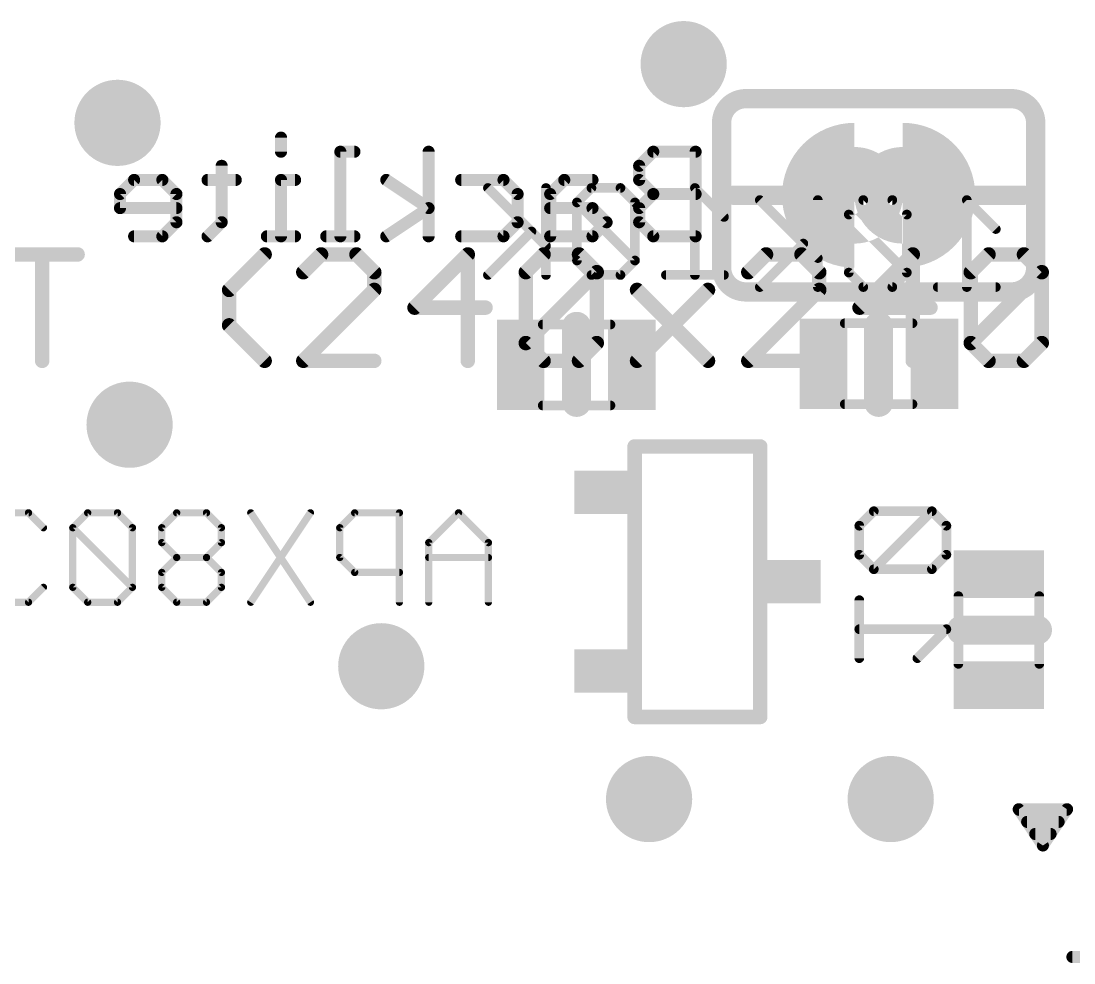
# Model space of a CAD drawing. Extents: x -13.8 to 41.3, y -8.1 to 33.8.
# Drawn here: x 13.85 to 24.92, y 10.2 to 20.11 of the extents above; entities that cross this region are included whole.
import ezdxf

# ---------------------------------------------------------------- set-up
doc = ezdxf.new("R2010")
doc.units = 0
for name, color, linetype in [('18', 110, 'CONTINUOUS'), ('21', 40, 'CONTINUOUS'), ('22', 6, 'CONTINUOUS'), ('28', 253, 'CONTINUOUS'), ('52', 253, 'CONTINUOUS')]:
    doc.layers.add(name, color=color, linetype=linetype)

# ---------------------------------------------------------------- blocks, each defined once
blk = doc.blocks.new('RECT')
blk.add_solid([(-0.5, -0.5), (0.5, -0.5), (-0.5, 0.5), (0.5, 0.5)])
blk = doc.blocks.new('ROUNDV')
at = {"const_width": 0.5}
blk.add_lwpolyline([(0, -0.25, 1), (0, 0.25, 1), (0, -0.25)], format="xyb", dxfattribs=at)

msp = doc.modelspace()

# ---------------------------------------------------------------- linework, layer by layer
at = {"layer": '21', "const_width": 0.1524}
for points in [[(13.6979, 17.6518), (14.4436, 17.6518)], [(14.0707, 16.5332), (14.0707, 17.6518)], [(16.0367, 17.2789), (16.4095, 17.6518)], [(17.0027, 17.6518), (16.8163, 17.4653)], [(17.3756, 17.6518), (17.0027, 17.6518)], [(17.562, 17.4653), (17.3756, 17.6518)], [(18.5449, 17.6518), (17.9857, 17.0925)], [(18.5449, 16.5332), (18.5449, 17.6518)], [(19.1551, 17.4653), (19.3415, 17.6518)], [(19.3415, 17.6518), (19.7143, 17.6518)], [(19.7143, 17.6518), (19.9008, 17.4653)], [(21.6803, 17.6518), (21.4939, 17.4653)], [(22.0531, 17.6518), (21.6803, 17.6518)], [(22.2396, 17.4653), (22.0531, 17.6518)], [(23.2225, 17.6518), (22.6633, 17.0925)], [(23.2225, 16.5332), (23.2225, 17.6518)], [(23.8327, 17.4653), (24.0191, 17.6518)], [(24.0191, 17.6518), (24.3919, 17.6518)], [(24.3919, 17.6518), (24.5784, 17.4653)], [(17.562, 17.2789), (17.562, 17.4653)], [(19.1551, 16.7196), (19.1551, 17.4653)], [(19.1551, 16.7196), (19.9008, 17.4653)], [(19.9008, 17.4653), (19.9008, 16.7196)], [(22.2396, 17.2789), (22.2396, 17.4653)], [(23.8327, 16.7196), (23.8327, 17.4653)], [(23.8327, 16.7196), (24.5784, 17.4653)], [(24.5784, 17.4653), (24.5784, 16.7196)], [(16.0367, 16.9061), (16.0367, 17.2789)], [(16.8163, 16.5332), (17.562, 17.2789)], [(20.3245, 17.2789), (21.0702, 16.5332)], [(20.3245, 16.5332), (21.0702, 17.2789)], [(21.4939, 16.5332), (22.2396, 17.2789)], [(17.9857, 17.0925), (18.7314, 17.0925)], [(22.6633, 17.0925), (23.409, 17.0925)], [(16.4095, 16.5332), (16.0367, 16.9061)], [(19.3415, 16.5332), (19.1551, 16.7196)], [(19.9008, 16.7196), (19.7143, 16.5332)], [(24.0191, 16.5332), (23.8327, 16.7196)], [(24.5784, 16.7196), (24.3919, 16.5332)], [(17.562, 16.5332), (16.8163, 16.5332)], [(19.7143, 16.5332), (19.3415, 16.5332)], [(22.2396, 16.5332), (21.4939, 16.5332)], [(24.3919, 16.5332), (24.0191, 16.5332)]]:
    msp.add_lwpolyline(points, dxfattribs=at)
at = {"layer": '21', "const_width": 0.0762}
for points in [[(14.1088, 17.6518, 1), (14.0326, 17.6518)], [(14.4436, 17.6137, 1), (14.4436, 17.6899)], [(16.4365, 17.6248, 1), (16.3826, 17.6787)], [(17.0027, 17.6899, 1), (17.0027, 17.6137)], [(17.0296, 17.6248, 1), (16.9758, 17.6787)], [(17.4025, 17.6787, 1), (17.3486, 17.6248)], [(17.3756, 17.6137, 1), (17.3756, 17.6899)], [(18.583, 17.6518, 1), (18.5068, 17.6518)], [(18.5719, 17.6248, 1), (18.518, 17.6787)], [(19.3415, 17.6899, 1), (19.3415, 17.6137)], [(19.3684, 17.6248, 1), (19.3146, 17.6787)], [(19.7413, 17.6787, 1), (19.6874, 17.6248)], [(19.7143, 17.6137, 1), (19.7143, 17.6899)], [(21.6803, 17.6899, 1), (21.6803, 17.6137)], [(21.7072, 17.6248, 1), (21.6533, 17.6787)], [(22.0801, 17.6787, 1), (22.0262, 17.6248)], [(22.0531, 17.6137, 1), (22.0531, 17.6899)], [(23.2606, 17.6518, 1), (23.1844, 17.6518)], [(23.2495, 17.6248, 1), (23.1956, 17.6787)], [(24.0191, 17.6899, 1), (24.0191, 17.6137)], [(24.046, 17.6248, 1), (23.9921, 17.6787)], [(24.4189, 17.6787, 1), (24.365, 17.6248)], [(24.3919, 17.6137, 1), (24.3919, 17.6899)], [(16.7893, 17.4923, 1), (16.8432, 17.4384)], [(17.6001, 17.4653, 1), (17.5239, 17.4653)], [(17.535, 17.4384, 1), (17.5889, 17.4923)], [(19.1281, 17.4923, 1), (19.182, 17.4384)], [(19.1932, 17.4653, 1), (19.117, 17.4653)], [(19.9389, 17.4653, 1), (19.8627, 17.4653)], [(19.9277, 17.4384, 1), (19.8738, 17.4923)], [(19.8738, 17.4384, 1), (19.9277, 17.4923)], [(21.4669, 17.4923, 1), (21.5208, 17.4384)], [(22.2777, 17.4653, 1), (22.2015, 17.4653)], [(22.2126, 17.4384, 1), (22.2665, 17.4923)], [(23.8057, 17.4923, 1), (23.8596, 17.4384)], [(23.8708, 17.4653, 1), (23.7946, 17.4653)], [(24.6165, 17.4653, 1), (24.5403, 17.4653)], [(24.6053, 17.4384, 1), (24.5514, 17.4923)], [(24.5514, 17.4384, 1), (24.6053, 17.4923)], [(16.0748, 17.2789, 1), (15.9986, 17.2789)], [(16.0097, 17.3058, 1), (16.0636, 17.252)], [(17.5239, 17.2789, 1), (17.6001, 17.2789)], [(17.5889, 17.252, 1), (17.535, 17.3058)], [(20.3514, 17.3058, 1), (20.2975, 17.252)], [(21.0971, 17.252, 1), (21.0432, 17.3058)], [(22.2015, 17.2789, 1), (22.2777, 17.2789)], [(22.2665, 17.252, 1), (22.2126, 17.3058)], [(17.9587, 17.1194, 1), (18.0126, 17.0655)], [(17.9857, 17.1306, 1), (17.9857, 17.0544)], [(18.7314, 17.0544, 1), (18.7314, 17.1306)], [(22.6363, 17.1194, 1), (22.6902, 17.0655)], [(22.6633, 17.1306, 1), (22.6633, 17.0544)], [(23.409, 17.0544, 1), (23.409, 17.1306)], [(16.0636, 16.933, 1), (16.0097, 16.8791)], [(15.9986, 16.9061, 1), (16.0748, 16.9061)], [(19.182, 16.7466, 1), (19.1281, 16.6927)], [(19.1281, 16.7466, 1), (19.182, 16.6927)], [(19.117, 16.7196, 1), (19.1932, 16.7196)], [(19.8627, 16.7196, 1), (19.9389, 16.7196)], [(19.9277, 16.6927, 1), (19.8738, 16.7466)], [(23.8596, 16.7466, 1), (23.8057, 16.6927)], [(23.8057, 16.7466, 1), (23.8596, 16.6927)], [(23.7946, 16.7196, 1), (23.8708, 16.7196)], [(24.5403, 16.7196, 1), (24.6165, 16.7196)], [(24.6053, 16.6927, 1), (24.5514, 16.7466)], [(16.8163, 16.5713, 1), (16.8163, 16.4951)], [(17.562, 16.4951, 1), (17.562, 16.5713)], [(19.3415, 16.5713, 1), (19.3415, 16.4951)], [(19.7143, 16.4951, 1), (19.7143, 16.5713)], [(21.4939, 16.5713, 1), (21.4939, 16.4951)], [(22.2396, 16.4951, 1), (22.2396, 16.5713)], [(24.0191, 16.5713, 1), (24.0191, 16.4951)], [(24.3919, 16.4951, 1), (24.3919, 16.5713)], [(14.0326, 16.5332, 1), (14.1088, 16.5332)], [(16.3826, 16.5063, 1), (16.4365, 16.5601)], [(16.7893, 16.5601, 1), (16.8432, 16.5063)], [(18.5068, 16.5332, 1), (18.583, 16.5332)], [(19.3146, 16.5063, 1), (19.3684, 16.5601)], [(19.6874, 16.5601, 1), (19.7413, 16.5063)], [(20.2975, 16.5601, 1), (20.3514, 16.5063)], [(21.0432, 16.5063, 1), (21.0971, 16.5601)], [(21.4669, 16.5601, 1), (21.5208, 16.5063)], [(23.1844, 16.5332, 1), (23.2606, 16.5332)], [(23.9921, 16.5063, 1), (24.046, 16.5601)], [(24.365, 16.5601, 1), (24.4189, 16.5063)]]:
    msp.add_lwpolyline(points, format="xyb", dxfattribs=at)
at = {"layer": '22'}
for points, const_width in [([(21.467, 19.29, 0.4142), (21.213, 19.036)], 0.2032), ([(21.467, 19.3408, 1), (21.467, 19.2392)], 0.1016), ([(21.467, 19.2392, 1), (21.467, 19.3408)], 0.1016), ([(24.515, 19.036, 0.4142), (24.261, 19.29)], 0.2032), ([(24.261, 19.3408, 1), (24.261, 19.2392)], 0.1016), ([(24.261, 19.2392, 1), (24.261, 19.3408)], 0.1016), ([(21.2638, 19.036, 1), (21.1622, 19.036)], 0.1016), ([(21.1622, 19.036, 1), (21.2638, 19.036)], 0.1016), ([(24.5658, 19.036, 1), (24.4642, 19.036)], 0.1016), ([(24.4642, 19.036, 1), (24.5658, 19.036)], 0.1016), ([(16.6135, 18.8806, 1), (16.55, 18.8806)], 0.0635), ([(16.55, 18.7323, 1), (16.6135, 18.7323)], 0.0635), ([(17.2372, 18.7323, 1), (17.1737, 18.7323)], 0.0635), ([(17.2054, 18.764, 1), (17.2054, 18.7005)], 0.0635), ([(17.3537, 18.7005, 1), (17.3537, 18.764)], 0.0635), ([(18.1651, 18.7323, 1), (18.1016, 18.7323)], 0.0635), ([(20.495, 18.764, 1), (20.495, 18.7005)], 0.0635), ([(20.5174, 18.7098, 1), (20.4725, 18.7547)], 0.0635), ([(20.9716, 18.7323, 1), (20.9081, 18.7323)], 0.0635), ([(20.9399, 18.7005, 1), (20.9399, 18.764)], 0.0635), ([(15.9898, 18.584, 1), (15.9263, 18.584)], 0.0635), ([(20.3784, 18.584, 1), (20.3149, 18.584)], 0.0635), ([(20.3242, 18.6064, 1), (20.3691, 18.5615)], 0.0635), ([(15.0378, 18.4674, 1), (15.0378, 18.4039)], 0.0635), ([(15.0602, 18.4132, 1), (15.0153, 18.4581)], 0.0635), ([(15.3568, 18.4581, 1), (15.3119, 18.4132)], 0.0635), ([(15.3344, 18.4039, 1), (15.3344, 18.4674)], 0.0635), ([(15.8098, 18.4674, 1), (15.8098, 18.4039)], 0.0635), ([(16.1063, 18.4039, 1), (16.1063, 18.4674)], 0.0635), ([(16.5817, 18.4674, 1), (16.5817, 18.4039)], 0.0635), ([(16.6135, 18.4357, 1), (16.55, 18.4357)], 0.0635), ([(16.73, 18.4039, 1), (16.73, 18.4674)], 0.0635), ([(17.706, 18.4621, 1), (17.6708, 18.4093)], 0.0635), ([(18.4757, 18.4674, 1), (18.4757, 18.4039)], 0.0635), ([(18.943, 18.4581, 1), (18.8981, 18.4132)], 0.0635), ([(18.9205, 18.4039, 1), (18.9205, 18.4674)], 0.0635), ([(19.5595, 18.4674, 1), (19.5595, 18.4039)], 0.0635), ([(19.5819, 18.4132, 1), (19.537, 18.4581)], 0.0635), ([(19.856, 18.4039, 1), (19.856, 18.4674)], 0.0635), ([(20.3691, 18.4581, 1), (20.3242, 18.4132)], 0.0635), ([(20.3149, 18.4357, 1), (20.3784, 18.4357)], 0.0635), ([(14.9213, 18.2874, 1), (14.8577, 18.2874)], 0.0635), ([(14.867, 18.3098, 1), (14.912, 18.2649)], 0.0635), ([(15.5144, 18.2874, 1), (15.4509, 18.2874)], 0.0635), ([(15.4602, 18.2649, 1), (15.5051, 18.3098)], 0.0635), ([(19.1006, 18.2874, 1), (19.0371, 18.2874)], 0.0635), ([(19.0464, 18.2649, 1), (19.0913, 18.3098)], 0.0635), ([(19.4429, 18.2874, 1), (19.3794, 18.2874)], 0.0635), ([(19.3887, 18.3098, 1), (19.4336, 18.2649)], 0.0635), ([(20.495, 18.3191, 1), (20.495, 18.2556)], 0.0635), ([(20.5174, 18.2649, 1), (20.4725, 18.3098)], 0.0635), ([(20.4725, 18.2649, 1), (20.5174, 18.3098)], 0.0635), ([(20.9399, 18.2556, 1), (20.9399, 18.3191)], 0.0635), ([(14.8577, 18.1391, 1), (14.9213, 18.1391)], 0.0635), ([(14.8895, 18.1708, 1), (14.8895, 18.1073)], 0.0635), ([(15.4827, 18.1073, 1), (15.4827, 18.1708)], 0.0635), ([(18.1509, 18.1127, 1), (18.1157, 18.1655)], 0.0635), ([(18.1157, 18.1127, 1), (18.1509, 18.1655)], 0.0635), ([(19.4112, 18.1708, 1), (19.4112, 18.1073)], 0.0635), ([(19.8785, 18.1615, 1), (19.8336, 18.1166)], 0.0635), ([(19.856, 18.1073, 1), (19.856, 18.1708)], 0.0635), ([(20.3784, 18.1391, 1), (20.3149, 18.1391)], 0.0635), ([(20.3242, 18.1615, 1), (20.3691, 18.1166)], 0.0635), ([(15.5051, 17.9683, 1), (15.4602, 18.0132)], 0.0635), ([(15.9805, 17.9683, 1), (15.9356, 18.0132)], 0.0635), ([(19.0913, 17.9683, 1), (19.0464, 18.0132)], 0.0635), ([(20.0268, 17.9683, 1), (19.9819, 18.0132)], 0.0635), ([(19.9819, 17.9683, 1), (20.0268, 18.0132)], 0.0635), ([(20.3691, 18.0132, 1), (20.3242, 17.9683)], 0.0635), ([(15.4509, 17.9908, 1), (15.5144, 17.9908)], 0.0635), ([(15.9263, 17.9908, 1), (15.9898, 17.9908)], 0.0635), ([(19.0371, 17.9908, 1), (19.1006, 17.9908)], 0.0635), ([(20.3149, 17.9908, 1), (20.3784, 17.9908)], 0.0635), ([(15.0378, 17.8742, 1), (15.0378, 17.8108)], 0.0635), ([(15.3119, 17.865, 1), (15.3568, 17.82)], 0.0635), ([(15.3344, 17.8108, 1), (15.3344, 17.8742)], 0.0635), ([(15.7873, 17.865, 1), (15.8322, 17.82)], 0.0635), ([(16.4334, 17.8742, 1), (16.4334, 17.8108)], 0.0635), ([(16.55, 17.8425, 1), (16.6135, 17.8425)], 0.0635), ([(16.73, 17.8108, 1), (16.73, 17.8742)], 0.0635), ([(17.0571, 17.8742, 1), (17.0571, 17.8108)], 0.0635), ([(17.1737, 17.8425, 1), (17.2372, 17.8425)], 0.0635), ([(17.3537, 17.8108, 1), (17.3537, 17.8742)], 0.0635), ([(17.6708, 17.8689, 1), (17.706, 17.8161)], 0.0635), ([(18.1016, 17.8425, 1), (18.1651, 17.8425)], 0.0635), ([(18.4757, 17.8742, 1), (18.4757, 17.8108)], 0.0635), ([(18.8981, 17.865, 1), (18.943, 17.82)], 0.0635), ([(18.9205, 17.8108, 1), (18.9205, 17.8742)], 0.0635), ([(19.3794, 17.8425, 1), (19.4429, 17.8425)], 0.0635), ([(19.4112, 17.8742, 1), (19.4112, 17.8108)], 0.0635), ([(19.8336, 17.865, 1), (19.8785, 17.82)], 0.0635), ([(19.856, 17.8108, 1), (19.856, 17.8742)], 0.0635), ([(20.495, 17.8742, 1), (20.495, 17.8108)], 0.0635), ([(20.4725, 17.82, 1), (20.5174, 17.865)], 0.0635), ([(20.9081, 17.8425, 1), (20.9716, 17.8425)], 0.0635), ([(20.9399, 17.8108, 1), (20.9399, 17.8742)], 0.0635), ([(21.213, 17.512, 0.4142), (21.467, 17.258)], 0.2032), ([(21.2638, 17.512, 1), (21.1622, 17.512)], 0.1016), ([(24.261, 17.258, 0.4142), (24.515, 17.512)], 0.2032), ([(24.5658, 17.512, 1), (24.4642, 17.512)], 0.1016), ([(21.1622, 17.512, 1), (21.2638, 17.512)], 0.1016), ([(24.4642, 17.512, 1), (24.5658, 17.512)], 0.1016), ([(21.467, 17.3088, 1), (21.467, 17.2072)], 0.1016), ([(21.467, 17.2072, 1), (21.467, 17.3088)], 0.1016), ([(24.261, 17.3088, 1), (24.261, 17.2072)], 0.1016), ([(24.261, 17.2072, 1), (24.261, 17.3088)], 0.1016), ([(19.7652, 16.896, 1), (19.6128, 16.896)], 0.1524), ([(22.9402, 16.896, 1), (22.7878, 16.896)], 0.1524), ([(19.6128, 16.096, 1), (19.7652, 16.096)], 0.1524), ([(22.7878, 16.096, 1), (22.9402, 16.096)], 0.1524), ([(23.734, 13.7782, 1), (23.734, 13.6258)], 0.1524), ([(24.534, 13.6258, 1), (24.534, 13.7782)], 0.1524), ([(24.3365, 11.8488, 1), (24.3365, 11.7852)], 0.0635), ([(24.3629, 11.8346, 1), (24.3101, 11.7994)], 0.0635), ([(24.3405, 11.8428, 1), (24.3405, 11.7792)], 0.0635), ([(24.8709, 11.7994, 1), (24.8181, 11.8346)], 0.0635), ([(24.8405, 11.7792, 1), (24.8405, 11.8428)], 0.0635), ([(24.8445, 11.7852, 1), (24.8445, 11.8488)], 0.0635), ([(24.4252, 11.7158, 1), (24.4252, 11.6523)], 0.0635), ([(24.7558, 11.6523, 1), (24.7558, 11.7158)], 0.0635), ([(24.5098, 11.5888, 1), (24.5098, 11.5252)], 0.0635), ([(24.6712, 11.5252, 1), (24.6712, 11.5888)], 0.0635), ([(24.5641, 11.4536, 1), (24.6169, 11.4184)], 0.0635), ([(24.5641, 11.4184, 1), (24.6169, 11.4536)], 0.0635)]:
    msp.add_lwpolyline(points, format="xyb", dxfattribs=dict(at, const_width=const_width))
for points, const_width in [([(24.261, 19.29), (21.467, 19.29)], 0.2032), ([(21.213, 17.512), (21.213, 19.036)], 0.2032), ([(24.515, 17.512), (24.515, 19.036)], 0.2032), ([(16.5817, 18.8806), (16.5817, 18.7323)], 0.127), ([(17.3537, 18.7323), (17.2054, 18.7323)], 0.127), ([(17.2054, 18.7323), (17.2054, 17.8425)], 0.127), ([(18.1333, 17.8425), (18.1333, 18.7323)], 0.127), ([(20.495, 18.7323), (20.3467, 18.584)], 0.127), ([(20.9399, 18.7323), (20.495, 18.7323)], 0.127), ([(20.9399, 17.8425), (20.9399, 18.7323)], 0.127), ([(15.9581, 18.584), (15.9581, 17.9908)], 0.127), ([(20.3467, 18.584), (20.3467, 18.4357)], 0.127), ([(15.0378, 18.4357), (14.8895, 18.2874)], 0.127), ([(15.3344, 18.4357), (15.0378, 18.4357)], 0.127), ([(15.4827, 18.2874), (15.3344, 18.4357)], 0.127), ([(16.1063, 18.4357), (15.8098, 18.4357)], 0.127), ([(16.73, 18.4357), (16.5817, 18.4357)], 0.127), ([(16.5817, 18.4357), (16.5817, 17.8425)], 0.127), ([(18.1333, 18.1391), (17.6884, 18.4357)], 0.127), ([(18.4757, 18.4357), (18.9205, 18.4357)], 0.127), ([(18.9205, 18.4357), (19.0688, 18.2874)], 0.127), ([(19.5595, 18.4357), (19.4112, 18.2874)], 0.127), ([(19.856, 18.4357), (19.5595, 18.4357)], 0.127), ([(20.3467, 18.4357), (20.495, 18.2874)], 0.127), ([(14.8895, 18.2874), (14.8895, 18.1391)], 0.127), ([(15.4827, 17.9908), (15.4827, 18.2874)], 0.127), ([(19.0688, 18.2874), (19.0688, 17.9908)], 0.127), ([(19.4112, 18.2874), (19.4112, 17.8425)], 0.127), ([(20.495, 18.2874), (20.3467, 18.1391)], 0.127), ([(20.9399, 18.2874), (20.495, 18.2874)], 0.127), ([(14.8895, 18.1391), (15.4827, 18.1391)], 0.127), ([(17.6884, 17.8425), (18.1333, 18.1391)], 0.127), ([(19.856, 18.1391), (19.4112, 18.1391)], 0.127), ([(20.0043, 17.9908), (19.856, 18.1391)], 0.127), ([(20.3467, 18.1391), (20.3467, 17.9908)], 0.127), ([(15.3344, 17.8425), (15.4827, 17.9908)], 0.127), ([(15.9581, 17.9908), (15.8098, 17.8425)], 0.127), ([(19.0688, 17.9908), (18.9205, 17.8425)], 0.127), ([(19.856, 17.8425), (20.0043, 17.9908)], 0.127), ([(20.3467, 17.9908), (20.495, 17.8425)], 0.127), ([(15.0378, 17.8425), (15.3344, 17.8425)], 0.127), ([(16.73, 17.8425), (16.4334, 17.8425)], 0.127), ([(17.3537, 17.8425), (17.0571, 17.8425)], 0.127), ([(18.9205, 17.8425), (18.4757, 17.8425)], 0.127), ([(19.4112, 17.8425), (19.856, 17.8425)], 0.127), ([(20.495, 17.8425), (20.9399, 17.8425)], 0.127), ([(21.467, 17.258), (24.261, 17.258)], 0.2032), ([(19.689, 16.096), (19.689, 16.896)], 0.3048), ([(22.864, 16.896), (22.864, 16.096)], 0.3048), ([(23.734, 13.702), (24.534, 13.702)], 0.3048), ([(24.8445, 11.817), (24.3365, 11.817)], 0.127), ([(24.3365, 11.817), (24.5905, 11.436)], 0.127), ([(24.3405, 11.811), (24.8405, 11.811)], 0.127), ([(24.5905, 11.436), (24.8445, 11.817)], 0.127), ([(24.4252, 11.684), (24.7558, 11.684)], 0.127), ([(24.5098, 11.557), (24.6712, 11.557)], 0.127)]:
    msp.add_lwpolyline(points, dxfattribs=dict(at, const_width=const_width))
at = {"layer": '28'}
for points, const_width in [([(19.3672, 17.7409), (18.7571, 18.351)], 0.1016), ([(19.3672, 18.351), (19.3672, 17.4358)], 0.1016), ([(19.8451, 18.351), (19.6926, 18.1985)], 0.1016), ([(20.1502, 18.351), (19.8451, 18.351)], 0.1016), ([(20.3027, 18.1985), (20.1502, 18.351)], 0.1016), ([(21.2383, 18.0459), (20.9332, 18.351)], 0.1016), ([(20.9332, 18.351), (20.9332, 17.4358)], 0.1016), ([(22.2247, 17.6139), (21.6146, 18.224)], 0.1016), ([(22.2247, 18.224), (22.2247, 17.3088)], 0.1016), ([(22.7026, 18.224), (22.5501, 18.0715)], 0.1016), ([(23.0077, 18.224), (22.7026, 18.224)], 0.1016), ([(23.1602, 18.0715), (23.0077, 18.224)], 0.1016), ([(24.0958, 17.9189), (23.7907, 18.224)], 0.1016), ([(23.7907, 18.224), (23.7907, 17.3088)], 0.1016), ([(19.6926, 18.1985), (19.6926, 17.5883)], 0.1016), ([(20.3027, 17.5883), (19.6926, 18.1985)], 0.1016), ([(20.3027, 17.5883), (20.3027, 18.1985)], 0.1016), ([(22.5501, 18.0715), (22.5501, 17.4613)], 0.1016), ([(23.1602, 17.4613), (22.5501, 18.0715)], 0.1016), ([(23.1602, 17.4613), (23.1602, 18.0715)], 0.1016), ([(19.2147, 17.8934), (18.7571, 17.4358)], 0.1016), ([(22.0722, 17.7664), (21.6146, 17.3088)], 0.1016), ([(19.6926, 17.5883), (19.8451, 17.4358)], 0.1016), ([(20.1502, 17.4358), (20.3027, 17.5883)], 0.1016), ([(22.5501, 17.4613), (22.7026, 17.3088)], 0.1016), ([(23.0077, 17.3088), (23.1602, 17.4613)], 0.1016), ([(19.8451, 17.4358), (20.1502, 17.4358)], 0.1016), ([(21.2383, 17.4358), (20.6281, 17.4358)], 0.1016), ([(22.7026, 17.3088), (23.0077, 17.3088)], 0.1016), ([(24.0958, 17.3088), (23.4856, 17.3088)], 0.1016), ([(13.9275, 14.9347), (13.614, 14.9347)], 0.0762), ([(14.0843, 14.7779), (13.9275, 14.9347)], 0.0762), ([(14.5495, 14.9347), (14.3928, 14.7779)], 0.0762), ([(14.8631, 14.9347), (14.5495, 14.9347)], 0.0762), ([(15.0198, 14.7779), (14.8631, 14.9347)], 0.0762), ([(15.485, 14.9347), (15.3283, 14.7779)], 0.0762), ([(15.7986, 14.9347), (15.485, 14.9347)], 0.0762), ([(15.9553, 14.7779), (15.7986, 14.9347)], 0.0762), ([(16.8909, 14.9347), (16.2638, 13.9941)], 0.0762), ([(16.2638, 14.9347), (16.8909, 13.9941)], 0.0762), ([(17.3561, 14.9347), (17.1993, 14.7779)], 0.0762), ([(17.8264, 14.9347), (17.3561, 14.9347)], 0.0762), ([(17.8264, 13.9941), (17.8264, 14.9347)], 0.0762), ([(18.4484, 14.9347), (18.1348, 14.6212)], 0.0762), ([(18.7619, 14.6212), (18.4484, 14.9347)], 0.0762), ([(22.8133, 14.9514), (22.6608, 14.7989)], 0.1016), ([(23.4235, 14.9514), (22.8133, 14.9514)], 0.1016), ([(22.8133, 14.3413), (23.4235, 14.9514)], 0.1016), ([(23.576, 14.7989), (23.4235, 14.9514)], 0.1016), ([(22.6608, 14.7989), (22.6608, 14.4938)], 0.1016), ([(23.576, 14.4938), (23.576, 14.7989)], 0.1016), ([(14.3928, 14.7779), (14.3928, 14.1509)], 0.0762), ([(15.0198, 14.1509), (14.3928, 14.7779)], 0.0762), ([(15.0198, 14.1509), (15.0198, 14.7779)], 0.0762), ([(15.3283, 14.7779), (15.3283, 14.6212)], 0.0762), ([(15.9553, 14.6212), (15.9553, 14.7779)], 0.0762), ([(17.1993, 14.7779), (17.1993, 14.4644)], 0.0762), ([(15.3283, 14.6212), (15.485, 14.4644)], 0.0762), ([(15.7986, 14.4644), (15.9553, 14.6212)], 0.0762), ([(18.1348, 14.6212), (18.1348, 13.9941)], 0.0762), ([(18.7619, 13.9941), (18.7619, 14.6212)], 0.0762), ([(15.485, 14.4644), (15.3283, 14.3076)], 0.0762), ([(15.7986, 14.4644), (15.485, 14.4644)], 0.0762), ([(15.9553, 14.3076), (15.7986, 14.4644)], 0.0762), ([(17.1993, 14.4644), (17.3561, 14.3076)], 0.0762), ([(18.7619, 14.4644), (18.1348, 14.4644)], 0.0762), ([(22.6608, 14.4938), (22.8133, 14.3413)], 0.1016), ([(23.4235, 14.3413), (23.576, 14.4938)], 0.1016), ([(22.8133, 14.3413), (23.4235, 14.3413)], 0.1016), ([(15.3283, 14.3076), (15.3283, 14.1509)], 0.0762), ([(15.9553, 14.1509), (15.9553, 14.3076)], 0.0762), ([(17.3561, 14.3076), (17.8264, 14.3076)], 0.0762), ([(13.9275, 13.9941), (14.0843, 14.1509)], 0.0762), ([(14.3928, 14.1509), (14.5495, 13.9941)], 0.0762), ([(14.8631, 13.9941), (15.0198, 14.1509)], 0.0762), ([(15.3283, 14.1509), (15.485, 13.9941)], 0.0762), ([(15.7986, 13.9941), (15.9553, 14.1509)], 0.0762), ([(22.6608, 13.4058), (22.6608, 14.0159)], 0.1016), ([(13.614, 13.9941), (13.9275, 13.9941)], 0.0762), ([(14.5495, 13.9941), (14.8631, 13.9941)], 0.0762), ([(15.485, 13.9941), (15.7986, 13.9941)], 0.0762), ([(23.576, 13.7108), (22.6608, 13.7108)], 0.1016), ([(23.2709, 13.4058), (23.576, 13.7108)], 0.1016)]:
    msp.add_lwpolyline(points, dxfattribs=dict(at, const_width=const_width))
for points, const_width in [([(18.7751, 18.3689, 1), (18.7391, 18.333)], 0.0508), ([(19.3926, 18.351, 1), (19.3418, 18.351)], 0.0508), ([(19.8451, 18.3764, 1), (19.8451, 18.3256)], 0.0508), ([(19.8631, 18.333, 1), (19.8272, 18.3689)], 0.0508), ([(20.1682, 18.3689, 1), (20.1322, 18.333)], 0.0508), ([(20.1502, 18.3256, 1), (20.1502, 18.3764)], 0.0508), ([(20.9512, 18.3689, 1), (20.9152, 18.333)], 0.0508), ([(20.9586, 18.351, 1), (20.9078, 18.351)], 0.0508), ([(21.6326, 18.2419, 1), (21.5966, 18.206)], 0.0508), ([(22.2501, 18.224, 1), (22.1993, 18.224)], 0.0508), ([(22.7026, 18.2494, 1), (22.7026, 18.1986)], 0.0508), ([(22.7206, 18.206, 1), (22.6847, 18.2419)], 0.0508), ([(23.0257, 18.2419, 1), (22.9897, 18.206)], 0.0508), ([(23.0077, 18.1986, 1), (23.0077, 18.2494)], 0.0508), ([(23.8087, 18.2419, 1), (23.7727, 18.206)], 0.0508), ([(23.8161, 18.224, 1), (23.7653, 18.224)], 0.0508), ([(19.718, 18.1985, 1), (19.6672, 18.1985)], 0.0508), ([(19.7106, 18.2164, 1), (19.6747, 18.1805)], 0.0508), ([(19.6747, 18.2164, 1), (19.7106, 18.1805)], 0.0508), ([(20.3281, 18.1985, 1), (20.2773, 18.1985)], 0.0508), ([(20.2848, 18.1805, 1), (20.3207, 18.2164)], 0.0508), ([(21.2203, 18.028, 1), (21.2562, 18.0639)], 0.0508), ([(22.5755, 18.0715, 1), (22.5247, 18.0715)], 0.0508), ([(22.5681, 18.0894, 1), (22.5322, 18.0535)], 0.0508), ([(22.5322, 18.0894, 1), (22.5681, 18.0535)], 0.0508), ([(23.1856, 18.0715, 1), (23.1348, 18.0715)], 0.0508), ([(23.1423, 18.0535, 1), (23.1782, 18.0894)], 0.0508), ([(19.2327, 17.8754, 1), (19.1967, 17.9114)], 0.0508), ([(24.0778, 17.901, 1), (24.1137, 17.9369)], 0.0508), ([(19.3493, 17.7229, 1), (19.3852, 17.7588)], 0.0508), ([(22.0902, 17.7484, 1), (22.0542, 17.7844)], 0.0508), ([(19.6672, 17.5883, 1), (19.718, 17.5883)], 0.0508), ([(19.7106, 17.6063, 1), (19.6747, 17.5704)], 0.0508), ([(20.2773, 17.5883, 1), (20.3281, 17.5883)], 0.0508), ([(20.3207, 17.5704, 1), (20.2848, 17.6063)], 0.0508), ([(20.2848, 17.5704, 1), (20.3207, 17.6063)], 0.0508), ([(22.2068, 17.5959, 1), (22.2427, 17.6318)], 0.0508), ([(22.5681, 17.4793, 1), (22.5322, 17.4434)], 0.0508), ([(23.1782, 17.4434, 1), (23.1423, 17.4793)], 0.0508), ([(23.1423, 17.4434, 1), (23.1782, 17.4793)], 0.0508), ([(18.7391, 17.4538, 1), (18.7751, 17.4178)], 0.0508), ([(19.3418, 17.4358, 1), (19.3926, 17.4358)], 0.0508), ([(19.8451, 17.4612, 1), (19.8451, 17.4104)], 0.0508), ([(19.8272, 17.4178, 1), (19.8631, 17.4538)], 0.0508), ([(20.1322, 17.4538, 1), (20.1682, 17.4178)], 0.0508), ([(20.1502, 17.4104, 1), (20.1502, 17.4612)], 0.0508), ([(20.6281, 17.4612, 1), (20.6281, 17.4104)], 0.0508), ([(20.9078, 17.4358, 1), (20.9586, 17.4358)], 0.0508), ([(21.2383, 17.4104, 1), (21.2383, 17.4612)], 0.0508), ([(22.5247, 17.4613, 1), (22.5755, 17.4613)], 0.0508), ([(23.1348, 17.4613, 1), (23.1856, 17.4613)], 0.0508), ([(21.5966, 17.3268, 1), (21.6326, 17.2908)], 0.0508), ([(22.1993, 17.3088, 1), (22.2501, 17.3088)], 0.0508), ([(22.7026, 17.3342, 1), (22.7026, 17.2834)], 0.0508), ([(22.6847, 17.2908, 1), (22.7206, 17.3268)], 0.0508), ([(22.9897, 17.3268, 1), (23.0257, 17.2908)], 0.0508), ([(23.0077, 17.2834, 1), (23.0077, 17.3342)], 0.0508), ([(23.4856, 17.3342, 1), (23.4856, 17.2834)], 0.0508), ([(23.7653, 17.3088, 1), (23.8161, 17.3088)], 0.0508), ([(24.0958, 17.2834, 1), (24.0958, 17.3342)], 0.0508), ([(13.941, 14.9482, 1), (13.9141, 14.9212)], 0.0381), ([(13.9275, 14.9157, 1), (13.9275, 14.9538)], 0.0381), ([(14.5495, 14.9538, 1), (14.5495, 14.9157)], 0.0381), ([(14.563, 14.9212, 1), (14.5361, 14.9482)], 0.0381), ([(14.8765, 14.9482, 1), (14.8496, 14.9212)], 0.0381), ([(14.8631, 14.9157, 1), (14.8631, 14.9538)], 0.0381), ([(15.485, 14.9538, 1), (15.485, 14.9157)], 0.0381), ([(15.4985, 14.9212, 1), (15.4716, 14.9482)], 0.0381), ([(15.812, 14.9482, 1), (15.7851, 14.9212)], 0.0381), ([(15.7986, 14.9157, 1), (15.7986, 14.9538)], 0.0381), ([(16.2796, 14.9453, 1), (16.2479, 14.9241)], 0.0381), ([(16.9067, 14.9241, 1), (16.875, 14.9453)], 0.0381), ([(17.3561, 14.9538, 1), (17.3561, 14.9157)], 0.0381), ([(17.3696, 14.9212, 1), (17.3426, 14.9482)], 0.0381), ([(17.8454, 14.9347, 1), (17.8073, 14.9347)], 0.0381), ([(17.8264, 14.9157, 1), (17.8264, 14.9538)], 0.0381), ([(18.4618, 14.9482, 1), (18.4349, 14.9212)], 0.0381), ([(18.4618, 14.9212, 1), (18.4349, 14.9482)], 0.0381), ([(22.8133, 14.9768, 1), (22.8133, 14.926)], 0.0508), ([(22.8313, 14.9334, 1), (22.7954, 14.9694)], 0.0508), ([(23.4414, 14.9694, 1), (23.4055, 14.9334)], 0.0508), ([(23.4414, 14.9334, 1), (23.4055, 14.9694)], 0.0508), ([(23.4235, 14.926, 1), (23.4235, 14.9768)], 0.0508), ([(22.6862, 14.7989, 1), (22.6354, 14.7989)], 0.0508), ([(22.6428, 14.8168, 1), (22.6788, 14.7809)], 0.0508), ([(23.6014, 14.7989, 1), (23.5506, 14.7989)], 0.0508), ([(23.558, 14.7809, 1), (23.5939, 14.8168)], 0.0508), ([(14.0708, 14.7645, 1), (14.0978, 14.7914)], 0.0381), ([(14.4118, 14.7779, 1), (14.3737, 14.7779)], 0.0381), ([(14.4062, 14.7914, 1), (14.3793, 14.7645)], 0.0381), ([(14.3793, 14.7914, 1), (14.4062, 14.7645)], 0.0381), ([(15.0389, 14.7779, 1), (15.0008, 14.7779)], 0.0381), ([(15.0064, 14.7645, 1), (15.0333, 14.7914)], 0.0381), ([(15.3473, 14.7779, 1), (15.3092, 14.7779)], 0.0381), ([(15.3148, 14.7914, 1), (15.3417, 14.7645)], 0.0381), ([(15.9744, 14.7779, 1), (15.9363, 14.7779)], 0.0381), ([(15.9419, 14.7645, 1), (15.9688, 14.7914)], 0.0381), ([(17.2184, 14.7779, 1), (17.1803, 14.7779)], 0.0381), ([(17.1858, 14.7914, 1), (17.2128, 14.7645)], 0.0381), ([(15.3417, 14.6346, 1), (15.3148, 14.6077)], 0.0381), ([(15.3092, 14.6212, 1), (15.3473, 14.6212)], 0.0381), ([(15.9363, 14.6212, 1), (15.9744, 14.6212)], 0.0381), ([(15.9688, 14.6077, 1), (15.9419, 14.6346)], 0.0381), ([(18.1539, 14.6212, 1), (18.1158, 14.6212)], 0.0381), ([(18.1214, 14.6346, 1), (18.1483, 14.6077)], 0.0381), ([(18.781, 14.6212, 1), (18.7429, 14.6212)], 0.0381), ([(18.7484, 14.6077, 1), (18.7754, 14.6346)], 0.0381), ([(15.485, 14.4835, 1), (15.485, 14.4454)], 0.0381), ([(15.4985, 14.4509, 1), (15.4716, 14.4779)], 0.0381), ([(15.812, 14.4779, 1), (15.7851, 14.4509)], 0.0381), ([(15.7986, 14.4454, 1), (15.7986, 14.4835)], 0.0381), ([(17.2128, 14.4779, 1), (17.1858, 14.4509)], 0.0381), ([(18.1348, 14.4835, 1), (18.1348, 14.4454)], 0.0381), ([(18.7619, 14.4454, 1), (18.7619, 14.4835)], 0.0381), ([(22.6788, 14.5118, 1), (22.6428, 14.4758)], 0.0508), ([(22.6354, 14.4938, 1), (22.6862, 14.4938)], 0.0508), ([(23.5506, 14.4938, 1), (23.6014, 14.4938)], 0.0508), ([(23.5939, 14.4758, 1), (23.558, 14.5118)], 0.0508), ([(15.4716, 14.4509, 1), (15.4985, 14.4779)], 0.0381), ([(15.7851, 14.4779, 1), (15.812, 14.4509)], 0.0381), ([(17.1803, 14.4644, 1), (17.2184, 14.4644)], 0.0381), ([(22.8133, 14.3667, 1), (22.8133, 14.3159)], 0.0508), ([(23.4235, 14.3159, 1), (23.4235, 14.3667)], 0.0508), ([(15.3473, 14.3076, 1), (15.3092, 14.3076)], 0.0381), ([(15.3148, 14.3211, 1), (15.3417, 14.2942)], 0.0381), ([(15.9744, 14.3076, 1), (15.9363, 14.3076)], 0.0381), ([(15.9419, 14.2942, 1), (15.9688, 14.3211)], 0.0381), ([(17.3561, 14.3267, 1), (17.3561, 14.2886)], 0.0381), ([(17.3426, 14.2942, 1), (17.3696, 14.3211)], 0.0381), ([(17.8264, 14.2886, 1), (17.8264, 14.3267)], 0.0381), ([(22.7954, 14.3592, 1), (22.8313, 14.3233)], 0.0508), ([(22.7954, 14.3233, 1), (22.8313, 14.3592)], 0.0508), ([(23.4055, 14.3592, 1), (23.4414, 14.3233)], 0.0508), ([(14.0978, 14.1374, 1), (14.0708, 14.1643)], 0.0381), ([(14.3737, 14.1509, 1), (14.4118, 14.1509)], 0.0381), ([(14.4062, 14.1643, 1), (14.3793, 14.1374)], 0.0381), ([(15.0008, 14.1509, 1), (15.0389, 14.1509)], 0.0381), ([(15.0333, 14.1374, 1), (15.0064, 14.1643)], 0.0381), ([(15.0064, 14.1374, 1), (15.0333, 14.1643)], 0.0381), ([(15.3417, 14.1643, 1), (15.3148, 14.1374)], 0.0381), ([(15.3092, 14.1509, 1), (15.3473, 14.1509)], 0.0381), ([(15.9363, 14.1509, 1), (15.9744, 14.1509)], 0.0381), ([(15.9688, 14.1374, 1), (15.9419, 14.1643)], 0.0381), ([(22.6862, 14.0159, 1), (22.6354, 14.0159)], 0.0508), ([(13.9141, 14.0076, 1), (13.941, 13.9806)], 0.0381), ([(13.9275, 13.9751, 1), (13.9275, 14.0132)], 0.0381), ([(14.5495, 14.0132, 1), (14.5495, 13.9751)], 0.0381), ([(14.5361, 13.9806, 1), (14.563, 14.0076)], 0.0381), ([(14.8496, 14.0076, 1), (14.8765, 13.9806)], 0.0381), ([(14.8631, 13.9751, 1), (14.8631, 14.0132)], 0.0381), ([(15.485, 14.0132, 1), (15.485, 13.9751)], 0.0381), ([(15.4716, 13.9806, 1), (15.4985, 14.0076)], 0.0381), ([(15.7851, 14.0076, 1), (15.812, 13.9806)], 0.0381), ([(15.7986, 13.9751, 1), (15.7986, 14.0132)], 0.0381), ([(16.2479, 14.0047, 1), (16.2796, 13.9835)], 0.0381), ([(16.875, 13.9835, 1), (16.9067, 14.0047)], 0.0381), ([(17.8073, 13.9941, 1), (17.8454, 13.9941)], 0.0381), ([(18.1158, 13.9941, 1), (18.1539, 13.9941)], 0.0381), ([(18.7429, 13.9941, 1), (18.781, 13.9941)], 0.0381), ([(22.6608, 13.7362, 1), (22.6608, 13.6854)], 0.0508), ([(23.5939, 13.6929, 1), (23.558, 13.7288)], 0.0508), ([(23.576, 13.6854, 1), (23.576, 13.7362)], 0.0508), ([(22.6354, 13.4058, 1), (22.6862, 13.4058)], 0.0508), ([(23.253, 13.4237, 1), (23.2889, 13.3878)], 0.0508)]:
    msp.add_lwpolyline(points, format="xyb", dxfattribs=dict(at, const_width=const_width))
at = {"layer": '52'}
for points, const_width in [([(22.61, 18.401, 1), (22.61, 18.147)], 1.27), ([(23.118, 18.147, 1), (23.118, 18.401)], 1.27), ([(21.34, 18.3248, 1), (21.34, 18.2232)], 0.1016), ([(21.848, 18.2232, 1), (21.848, 18.3248)], 0.1016), ([(23.88, 18.3248, 1), (23.88, 18.2232)], 0.1016), ([(24.388, 18.2232, 1), (24.388, 18.3248)], 0.1016), ([(19.333, 16.9404, 1), (19.333, 16.8896)], 0.0508), ([(20.045, 16.8896, 1), (20.045, 16.9404)], 0.0508), ([(22.508, 16.9534, 1), (22.508, 16.9026)], 0.0508), ([(23.22, 16.9026, 1), (23.22, 16.9534)], 0.0508), ([(19.333, 16.0894, 1), (19.333, 16.0386)], 0.0508), ([(20.045, 16.0386, 1), (20.045, 16.0894)], 0.0508), ([(22.508, 16.1024, 1), (22.508, 16.0516)], 0.0508), ([(23.22, 16.0516, 1), (23.22, 16.1024)], 0.0508), ([(20.2986, 15.6705, 1), (20.2986, 15.5943)], 0.0762), ([(20.3367, 15.6324, 1), (20.2605, 15.6324)], 0.0762), ([(21.6575, 15.6324, 1), (21.5813, 15.6324)], 0.0762), ([(21.6194, 15.5943, 1), (21.6194, 15.6705)], 0.0762), ([(23.7274, 14.058, 1), (23.6766, 14.058)], 0.0508), ([(24.5784, 14.058, 1), (24.5276, 14.058)], 0.0508), ([(23.6766, 13.346, 1), (23.7274, 13.346)], 0.0508), ([(24.5276, 13.346, 1), (24.5784, 13.346)], 0.0508), ([(20.2986, 12.8257, 1), (20.2986, 12.7495)], 0.0762), ([(21.6194, 12.7495, 1), (21.6194, 12.8257)], 0.0762), ([(20.2605, 12.7876, 1), (20.3367, 12.7876)], 0.0762), ([(21.5813, 12.7876, 1), (21.6575, 12.7876)], 0.0762), ([(24.9005, 10.2958, 1), (24.9005, 10.2323)], 0.0635)]:
    msp.add_lwpolyline(points, format="xyb", dxfattribs=dict(at, const_width=const_width))
for points, const_width in [([(21.848, 18.274), (21.34, 18.274)], 0.2032), ([(23.88, 18.274), (24.388, 18.274)], 0.2032), ([(19.333, 16.915), (20.045, 16.915)], 0.1016), ([(23.22, 16.928), (22.508, 16.928)], 0.1016), ([(19.333, 16.064), (20.045, 16.064)], 0.1016), ([(23.22, 16.077), (22.508, 16.077)], 0.1016), ([(21.6194, 15.6324), (20.2986, 15.6324)], 0.1524), ([(20.2986, 15.6324), (20.2986, 12.7876)], 0.1524), ([(21.6194, 12.7876), (21.6194, 15.6324)], 0.1524), ([(23.702, 14.058), (23.702, 13.346)], 0.1016), ([(24.553, 14.058), (24.553, 13.346)], 0.1016), ([(20.2986, 12.7876), (21.6194, 12.7876)], 0.1524), ([(24.9005, 10.264), (25.0505, 10.264)], 0.127)]:
    msp.add_lwpolyline(points, dxfattribs=dict(at, const_width=const_width))

# ---------------------------------------------------------------- block references
at = {"layer": '18', "xscale": 0.9064, "yscale": 0.9064}
for p in [(20.8145, 19.6534), (20.8145, 19.6534), (14.863, 19.036), (14.863, 19.036), (14.99, 15.861), (14.99, 15.861), (17.6356, 13.321), (17.6356, 13.321), (20.451, 11.924), (20.451, 11.924), (22.991, 11.924), (22.991, 11.924)]:
    msp.add_blockref('ROUNDV', p, dxfattribs=at)
at = {"layer": '52', "xscale": 0.5001, "yscale": 0.95}
for p in [(19.1009, 16.4909), (20.2692, 16.4909)]:
    msp.add_blockref('RECT', p, dxfattribs=at)
at = {"layer": '52'}
for p, xscale, yscale, rotation in [((22.2838, 16.5011), 0.5001, 0.95, 180), ((23.4521, 16.5011), 0.5001, 0.95, 180), ((19.9557, 15.1498), 0.4572, 0.5842, 90), ((24.1289, 14.2902), 0.5001, 0.95, 270), ((21.9623, 14.21), 0.4572, 0.5842, 90), ((19.9557, 13.2702), 0.4572, 0.5842, 90), ((24.1289, 13.1218), 0.5001, 0.95, 270)]:
    msp.add_blockref('RECT', p, dxfattribs=dict(at, xscale=xscale, yscale=yscale, rotation=rotation))

doc.saveas('drawing.dxf')
